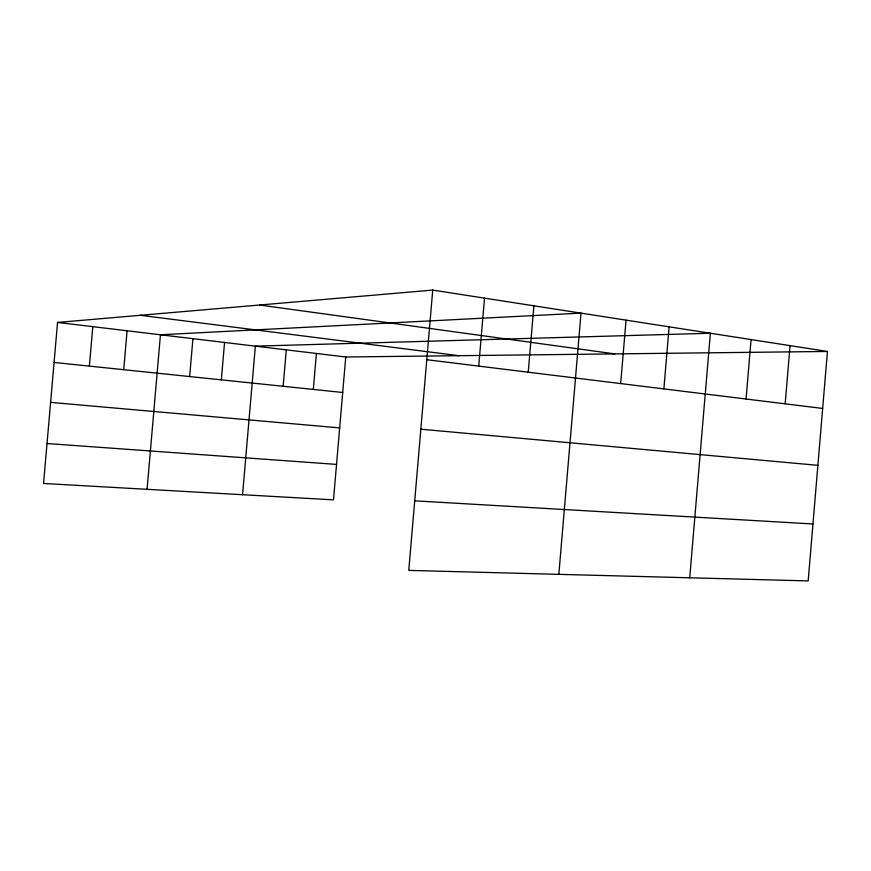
<?xml version="1.0" encoding="UTF-8"?>
<svg xmlns="http://www.w3.org/2000/svg" width="871" height="871" viewBox="0 0 871 871"><rect width="100%" height="100%" fill="white"/><g stroke="black" fill="none" stroke-linecap="round" stroke-linejoin="round"><path stroke-width="1.31" d="M620.675 383.578L626.053 320.136M663.876 388.901L669.124 326.832M689.723 577.789L710.377 333.245L255.366 346.146L242.563 494.706M746.066 399.016L751.074 339.57M785.163 403.828L790.062 345.635M827.45 351.449L808.179 580.913L408.771 570.396L432.735 290.087L827.45 351.449L345.754 356.99L57.551 322.433L43.55 483.47L333.495 499.845L345.754 356.99M147.068 489.317L160.449 334.769L581.011 313.135L558.834 574.348M189.649 376.555L192.927 338.656M221.332 379.854L224.555 342.455M283.151 386.278L286.287 349.859M313.32 389.424L316.413 353.463M478.723 366.103L484.516 298.143M528.24 372.2L533.89 305.819M89.375 366.114L92.805 326.658M123.715 369.685L127.09 330.762M57.551 322.433L432.735 290.087M414.716 500.836L812.959 523.972M47.023 443.524L336.533 464.406M50.605 402.369L339.668 427.901M420.845 429.196L817.891 465.332M54.078 362.445L342.706 392.483M426.779 359.712L822.66 408.445M140.329 315.291L458.832 355.684M259.591 305.013L614.73 353.887"/></g></svg>
